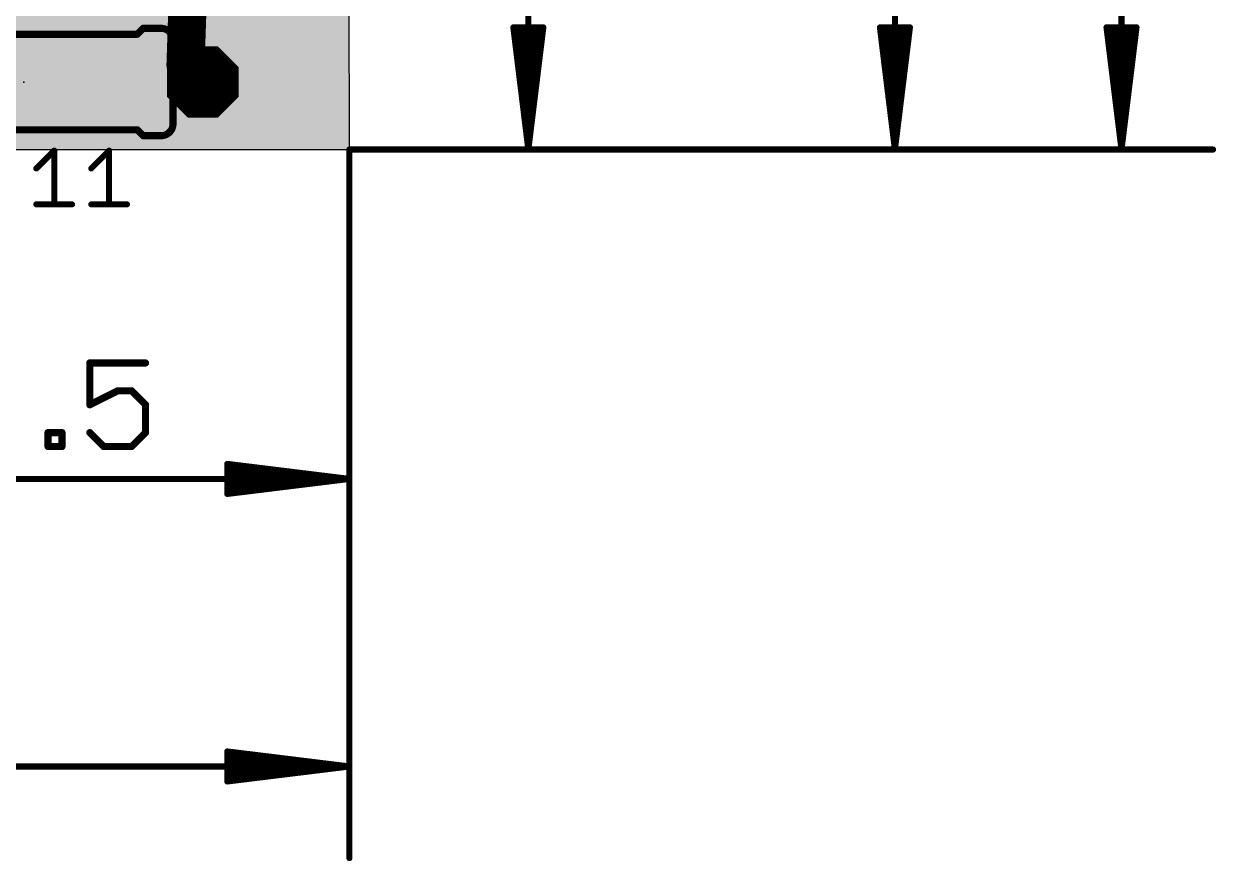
# Model space of a CAD drawing. Extents: x -0.24 to 4.18, y -0.6 to 2.96.
# Drawn here: x 3.177 to 4.176, y -0.596 to 0.105 of the extents above; entities that cross this region are included whole.
import ezdxf

# ---------------------------------------------------------------- set-up
doc = ezdxf.new("R2010")
doc.units = 0
for name, color, linetype in [('1', 22, 'CONTINUOUS'), ('17', 82, 'CONTINUOUS'), ('20', 7, 'CONTINUOUS'), ('207', 250, 'CONTINUOUS'), ('21', 253, 'CONTINUOUS'), ('23', 7, 'CONTINUOUS'), ('25', 253, 'CONTINUOUS'), ('29', 253, 'CONTINUOUS'), ('30', 253, 'CONTINUOUS'), ('44', 253, 'CONTINUOUS'), ('51', 253, 'CONTINUOUS')]:
    doc.layers.add(name, color=color, linetype=linetype)

# ---------------------------------------------------------------- blocks, each defined once
blk = doc.blocks.new('RECT')
blk.add_solid([(-0.5, -0.5), (0.5, -0.5), (-0.5, 0.5), (0.5, 0.5)])
blk = doc.blocks.new('OCTAGONP')
at = {"const_width": 0.5}
blk.add_lwpolyline([(-0.25, -0.103553), (-0.25, 0.103553), (-0.103553, 0.25), (0.103553, 0.25), (0.25, 0.103553), (0.25, -0.103553), (0.103553, -0.25), (-0.103553, -0.25), (-0.25, -0.103553), (-0.25, 0.103553)], dxfattribs=at)

msp = doc.modelspace()

# ---------------------------------------------------------------- linework, layer by layer
at = {"layer": '1'}
for points, const_width in [([(4.09716, 0), (4.09716, 2.55)], 0.005118), ([(3.90725, 0), (3.90725, 1.275)], 0.005118), ([(3.6, 0), (3.6, 1.1)], 0.005118), ([(3.31651, 0.18568), (3.31268, 0.07106)], 0.032), ([(3.6, 0), (3.587431, 0.102362)], 0.005118), ([(3.587431, 0.102362), (3.612569, 0.102362)], 0.005118), ([(3.6, 0), (3.589764, 0.102362)], 0.005118), ([(3.6, 0), (3.594882, 0.102362)], 0.005118), ([(3.612569, 0.102362), (3.6, 0)], 0.005118), ([(3.605118, 0.102362), (3.6, 0)], 0.005118), ([(3.610236, 0.102362), (3.6, 0)], 0.005118), ([(3.90725, 0), (3.894681, 0.102362)], 0.005118), ([(3.894681, 0.102362), (3.919819, 0.102362)], 0.005118), ([(3.90725, 0), (3.897014, 0.102362)], 0.005118), ([(3.90725, 0), (3.902132, 0.102362)], 0.005118), ([(3.919819, 0.102362), (3.90725, 0)], 0.005118), ([(3.912368, 0.102362), (3.90725, 0)], 0.005118), ([(3.917486, 0.102362), (3.90725, 0)], 0.005118), ([(4.09716, 0), (4.084592, 0.102362)], 0.005118), ([(4.084592, 0.102362), (4.109729, 0.102362)], 0.005118), ([(4.09716, 0), (4.086924, 0.102362)], 0.005118), ([(4.09716, 0), (4.092042, 0.102362)], 0.005118), ([(4.109729, 0.102362), (4.09716, 0)], 0.005118), ([(4.102278, 0.102362), (4.09716, 0)], 0.005118), ([(4.107396, 0.102362), (4.09716, 0)], 0.005118), ([(3.31268, 0.07106), (3.32717, 0.05657)], 0.032), ([(3.45, 0), (4.173932, 0)], 0.005118), ([(3.45, 0), (3.45, -0.593692)], 0.005118), ([(3.45, 0), (3.676772, 0)], 0.005118), ([(3.45, 0), (3.45, -0.352765)], 0.005118), ([(3.45, 0), (3.984022, 0)], 0.005118), ([(3.279122, -0.178815), (3.232416, -0.178815)], 0.006), ([(3.232416, -0.178815), (3.232416, -0.213845)], 0.006), ([(3.232416, -0.213845), (3.255769, -0.202168)], 0.006), ([(3.255769, -0.202168), (3.267446, -0.202168)], 0.006), ([(3.267446, -0.202168), (3.279122, -0.213845)], 0.006), ([(3.279122, -0.213845), (3.279122, -0.237198)], 0.006), ([(3.197426, -0.248875), (3.197426, -0.237198)], 0.006), ([(3.197426, -0.237198), (3.209103, -0.237198)], 0.006), ([(3.209103, -0.237198), (3.209103, -0.248875)], 0.006), ([(3.244092, -0.248875), (3.232416, -0.237198)], 0.006), ([(3.279122, -0.237198), (3.267446, -0.248875)], 0.006), ([(3.209103, -0.248875), (3.197426, -0.248875)], 0.006), ([(3.267446, -0.248875), (3.244092, -0.248875)], 0.006), ([(3.45, -0.275993), (3.347638, -0.263424)], 0.005118), ([(3.347638, -0.263424), (3.347638, -0.288562)], 0.005118), ([(3.45, -0.275993), (3.347638, -0.265757)], 0.005118), ([(3.45, -0.275993), (3.347638, -0.270875)], 0.005118), ([(2.95, -0.275993), (3.45, -0.275993)], 0.005118), ([(3.347638, -0.288562), (3.45, -0.275993)], 0.005118), ([(3.347638, -0.281111), (3.45, -0.275993)], 0.005118), ([(3.347638, -0.286229), (3.45, -0.275993)], 0.005118), ([(3.45, -0.51692), (3.347638, -0.504352)], 0.005118), ([(3.347638, -0.504352), (3.347638, -0.529489)], 0.005118), ([(3.45, -0.51692), (3.347638, -0.506684)], 0.005118), ([(3.45, -0.51692), (3.347638, -0.511802)], 0.005118), ([(2.25, -0.51692), (3.45, -0.51692)], 0.005118), ([(3.347638, -0.529489), (3.45, -0.51692)], 0.005118), ([(3.347638, -0.522038), (3.45, -0.51692)], 0.005118), ([(3.347638, -0.527156), (3.45, -0.51692)], 0.005118)]:
    msp.add_lwpolyline(points, dxfattribs=dict(at, const_width=const_width))
for points, const_width in [([(3.588701, 0.102518, 1), (3.586161, 0.102206)], 0.002559), ([(3.587431, 0.103642, 1), (3.587431, 0.101083)], 0.002559), ([(3.591037, 0.10249, 1), (3.588491, 0.102235)], 0.002559), ([(3.59616, 0.102426, 1), (3.593604, 0.102298)], 0.002559), ([(3.606396, 0.102298, 1), (3.60384, 0.102426)], 0.002559), ([(3.611509, 0.102235, 1), (3.608963, 0.10249)], 0.002559), ([(3.613839, 0.102206, 1), (3.611299, 0.102518)], 0.002559), ([(3.612569, 0.101083, 1), (3.612569, 0.103642)], 0.002559), ([(3.895951, 0.102518, 1), (3.893411, 0.102206)], 0.002559), ([(3.894681, 0.103642, 1), (3.894681, 0.101083)], 0.002559), ([(3.898287, 0.10249, 1), (3.895741, 0.102235)], 0.002559), ([(3.90341, 0.102426, 1), (3.900854, 0.102298)], 0.002559), ([(3.913646, 0.102298, 1), (3.91109, 0.102426)], 0.002559), ([(3.918759, 0.102235, 1), (3.916213, 0.10249)], 0.002559), ([(3.921089, 0.102206, 1), (3.918549, 0.102518)], 0.002559), ([(3.919819, 0.101083, 1), (3.919819, 0.103642)], 0.002559), ([(4.085862, 0.102518, 1), (4.083322, 0.102206)], 0.002559), ([(4.084592, 0.103642, 1), (4.084592, 0.101083)], 0.002559), ([(4.088197, 0.10249, 1), (4.085651, 0.102235)], 0.002559), ([(4.09332, 0.102426, 1), (4.090764, 0.102298)], 0.002559), ([(4.103556, 0.102298, 1), (4.101, 0.102426)], 0.002559), ([(4.10867, 0.102235, 1), (4.106123, 0.10249)], 0.002559), ([(4.110999, 0.102206, 1), (4.108459, 0.102518)], 0.002559), ([(4.109729, 0.101083, 1), (4.109729, 0.103642)], 0.002559), ([(3.318337, 0.076717, 1), (3.307023, 0.065404)], 0.016), ([(3.304684, 0.071328, 1), (3.320676, 0.070793)], 0.016), ([(3.321513, 0.050913, 1), (3.332827, 0.062227)], 0.016), ([(3.45128, 0, 1), (3.44872, 0)], 0.002559), ([(3.45128, 0, 1), (3.44872, 0)], 0.002559), ([(3.45, 0.00128, 1), (3.45, -0.00128)], 0.002559), ([(3.45, 0.00128, 1), (3.45, -0.00128)], 0.002559), ([(3.45, 0.00128, 1), (3.45, -0.00128)], 0.002559), ([(3.59873, 0.000156, 1), (3.60127, -0.000156)], 0.002559), ([(3.598727, 0.000127, 1), (3.601273, -0.000127)], 0.002559), ([(3.598722, 0.000064, 1), (3.601278, -0.000064)], 0.002559), ([(3.59872, 0, 1), (3.60128, 0)], 0.002559), ([(3.598722, -0.000064, 1), (3.601278, 0.000064)], 0.002559), ([(3.598727, -0.000127, 1), (3.601273, 0.000127)], 0.002559), ([(3.59873, -0.000156, 1), (3.60127, 0.000156)], 0.002559), ([(3.676772, -0.00128, 1), (3.676772, 0.00128)], 0.002559), ([(3.90598, 0.000156, 1), (3.90852, -0.000156)], 0.002559), ([(3.905977, 0.000127, 1), (3.908523, -0.000127)], 0.002559), ([(3.905972, 0.000064, 1), (3.908528, -0.000064)], 0.002559), ([(3.90597, 0, 1), (3.90853, 0)], 0.002559), ([(3.905972, -0.000064, 1), (3.908528, 0.000064)], 0.002559), ([(3.905977, -0.000127, 1), (3.908523, 0.000127)], 0.002559), ([(3.90598, -0.000156, 1), (3.90852, 0.000156)], 0.002559), ([(3.984022, -0.00128, 1), (3.984022, 0.00128)], 0.002559), ([(4.09589, 0.000156, 1), (4.09843, -0.000156)], 0.002559), ([(4.095887, 0.000127, 1), (4.098433, -0.000127)], 0.002559), ([(4.095882, 0.000064, 1), (4.098438, -0.000064)], 0.002559), ([(4.095882, -0.000064, 1), (4.098438, 0.000064)], 0.002559), ([(4.095881, 0, 1), (4.09844, 0)], 0.002559), ([(4.095887, -0.000127, 1), (4.098433, 0.000127)], 0.002559), ([(4.09589, -0.000156, 1), (4.09843, 0.000156)], 0.002559), ([(4.173932, -0.00128, 1), (4.173932, 0.00128)], 0.002559), ([(3.232416, -0.177315, 1), (3.232416, -0.180315)], 0.003), ([(3.233916, -0.178815, 1), (3.230916, -0.178815)], 0.003), ([(3.279122, -0.180315, 1), (3.279122, -0.177315)], 0.003), ([(3.255769, -0.200668, 1), (3.255769, -0.203668)], 0.003), ([(3.25644, -0.20351, 1), (3.255098, -0.200827)], 0.003), ([(3.268506, -0.201108, 1), (3.266385, -0.203229)], 0.003), ([(3.267446, -0.203668, 1), (3.267446, -0.200668)], 0.003), ([(3.231745, -0.212503, 1), (3.233087, -0.215187)], 0.003), ([(3.230916, -0.213845, 1), (3.233916, -0.213845)], 0.003), ([(3.280622, -0.213845, 1), (3.277622, -0.213845)], 0.003), ([(3.278062, -0.214906, 1), (3.280183, -0.212784)], 0.003), ([(3.198926, -0.237198, 1), (3.195926, -0.237198)], 0.003), ([(3.197426, -0.235698, 1), (3.197426, -0.238698)], 0.003), ([(3.210603, -0.237198, 1), (3.207603, -0.237198)], 0.003), ([(3.209103, -0.238698, 1), (3.209103, -0.235698)], 0.003), ([(3.233477, -0.236138, 1), (3.231355, -0.238259)], 0.003), ([(3.277622, -0.237198, 1), (3.280622, -0.237198)], 0.003), ([(3.280183, -0.238259, 1), (3.278062, -0.236138)], 0.003), ([(3.197426, -0.247375, 1), (3.197426, -0.250375)], 0.003), ([(3.195926, -0.248875, 1), (3.198926, -0.248875)], 0.003), ([(3.207603, -0.248875, 1), (3.210603, -0.248875)], 0.003), ([(3.209103, -0.250375, 1), (3.209103, -0.247375)], 0.003), ([(3.244092, -0.247375, 1), (3.244092, -0.250375)], 0.003), ([(3.243032, -0.249936, 1), (3.245153, -0.247814)], 0.003), ([(3.266385, -0.247814, 1), (3.268506, -0.249936)], 0.003), ([(3.267446, -0.250375, 1), (3.267446, -0.247375)], 0.003), ([(3.347794, -0.262154, 1), (3.347482, -0.264694)], 0.002559), ([(3.348917, -0.263424, 1), (3.346358, -0.263424)], 0.002559), ([(3.347765, -0.264484, 1), (3.34751, -0.26703)], 0.002559), ([(3.347702, -0.269597, 1), (3.347574, -0.272153)], 0.002559), ([(3.347574, -0.279833, 1), (3.347702, -0.282389)], 0.002559), ([(3.450156, -0.277263, 1), (3.449844, -0.274723)], 0.002559), ([(3.449844, -0.277263, 1), (3.450156, -0.274723)], 0.002559), ([(3.450127, -0.277266, 1), (3.449873, -0.27472)], 0.002559), ([(3.449873, -0.277266, 1), (3.450127, -0.27472)], 0.002559), ([(3.450064, -0.277271, 1), (3.449936, -0.274715)], 0.002559), ([(3.449936, -0.277271, 1), (3.450064, -0.274715)], 0.002559), ([(3.45, -0.277273, 1), (3.45, -0.274713)], 0.002559), ([(3.34751, -0.284956, 1), (3.347765, -0.287502)], 0.002559), ([(3.347482, -0.287292, 1), (3.347794, -0.289832)], 0.002559), ([(3.346358, -0.288562, 1), (3.348917, -0.288562)], 0.002559), ([(3.44872, -0.352765, 1), (3.45128, -0.352765)], 0.002559), ([(3.347794, -0.503082, 1), (3.347482, -0.505621)], 0.002559), ([(3.348917, -0.504352, 1), (3.346358, -0.504352)], 0.002559), ([(3.347765, -0.505411, 1), (3.34751, -0.507957)], 0.002559), ([(3.347702, -0.510524, 1), (3.347574, -0.51308)], 0.002559), ([(3.347574, -0.52076, 1), (3.347702, -0.523316)], 0.002559), ([(3.450156, -0.51819, 1), (3.449844, -0.51565)], 0.002559), ([(3.449844, -0.51819, 1), (3.450156, -0.51565)], 0.002559), ([(3.450127, -0.518193, 1), (3.449873, -0.515647)], 0.002559), ([(3.449873, -0.518193, 1), (3.450127, -0.515647)], 0.002559), ([(3.450064, -0.518198, 1), (3.449936, -0.515642)], 0.002559), ([(3.449936, -0.518198, 1), (3.450064, -0.515642)], 0.002559), ([(3.45, -0.5182, 1), (3.45, -0.515641)], 0.002559), ([(3.34751, -0.525883, 1), (3.347765, -0.528429)], 0.002559), ([(3.347482, -0.528219, 1), (3.347794, -0.530759)], 0.002559), ([(3.346358, -0.529489, 1), (3.348917, -0.529489)], 0.002559), ([(3.44872, -0.593692, 1), (3.45128, -0.593692)], 0.002559)]:
    msp.add_lwpolyline(points, format="xyb", dxfattribs=dict(at, const_width=const_width))
at = {"layer": '20'}
for p, q in [((3.45, 0), (3.44794, 2.55103)), ((0, 0), (3.45, 0))]:
    msp.add_line(p, q, dxfattribs=at)
at = {"layer": '21', "const_width": 0.006}
for points in [[(3.27217, 0.09657), (3.27717, 0.10157)], [(3.29217, 0.10157), (3.27717, 0.10157)], [(3.08217, 0.09657), (3.27217, 0.09657)], [(3.08217, 0.01657), (3.27217, 0.01657)], [(3.27217, 0.01657), (3.27717, 0.01157)], [(3.29217, 0.01157), (3.27717, 0.01157)]]:
    msp.add_lwpolyline(points, dxfattribs=at)
at = {"layer": '21'}
for points, const_width in [([(3.27717, 0.10307, 1), (3.27717, 0.10007)], 0.003), ([(3.278231, 0.10051, 1), (3.276109, 0.102631)], 0.003), ([(3.30217, 0.09157, 0.414214), (3.29217, 0.10157)], 0.006), ([(3.29217, 0.10307, 1), (3.29217, 0.10007)], 0.003), ([(3.29217, 0.10007, 1), (3.29217, 0.10307)], 0.003), ([(3.271109, 0.097631, 1), (3.273231, 0.09551)], 0.003), ([(3.27217, 0.09507, 1), (3.27217, 0.09807)], 0.003), ([(3.30067, 0.09157, 1), (3.30367, 0.09157)], 0.003), ([(3.29217, 0.01157, 0.414214), (3.30217, 0.02157)], 0.006), ([(3.30367, 0.02157, 1), (3.30067, 0.02157)], 0.003), ([(3.273231, 0.017631, 1), (3.271109, 0.01551)], 0.003), ([(3.27217, 0.01507, 1), (3.27217, 0.01807)], 0.003), ([(3.27717, 0.01307, 1), (3.27717, 0.01007)], 0.003), ([(3.276109, 0.01051, 1), (3.278231, 0.012631)], 0.003), ([(3.29217, 0.01307, 1), (3.29217, 0.01007)], 0.003), ([(3.29217, 0.01007, 1), (3.29217, 0.01307)], 0.003)]:
    msp.add_lwpolyline(points, format="xyb", dxfattribs=dict(at, const_width=const_width))
at = {"layer": '23'}
msp.add_point((3.17717, 0.05657), dxfattribs=at)
at = {"layer": '25', "const_width": 0.005}
for points in [[(3.187591, -0.015904), (3.202604, -0.000891)], [(3.202604, -0.000891), (3.202604, -0.04593)], [(3.233631, -0.015904), (3.248643, -0.000891)], [(3.248643, -0.000891), (3.248643, -0.04593)], [(3.187591, -0.04593), (3.217617, -0.04593)], [(3.233631, -0.04593), (3.263656, -0.04593)]]:
    msp.add_lwpolyline(points, dxfattribs=at)
at = {"layer": '25', "const_width": 0.0025}
for points in [[(3.203854, -0.000891, 1), (3.201354, -0.000891)], [(3.203488, -0.001775, 1), (3.20172, -0.000007)], [(3.249893, -0.000891, 1), (3.247393, -0.000891)], [(3.249527, -0.001775, 1), (3.24776, -0.000007)], [(3.186708, -0.01502, 1), (3.188475, -0.016788)], [(3.232747, -0.01502, 1), (3.234515, -0.016788)], [(3.187591, -0.04468, 1), (3.187591, -0.04718)], [(3.201354, -0.04593, 1), (3.203854, -0.04593)], [(3.217617, -0.04718, 1), (3.217617, -0.04468)], [(3.233631, -0.04468, 1), (3.233631, -0.04718)], [(3.247393, -0.04593, 1), (3.249893, -0.04593)], [(3.263656, -0.04718, 1), (3.263656, -0.04468)]]:
    msp.add_lwpolyline(points, format="xyb", dxfattribs=at)
at = {"layer": '44'}
msp.add_circle((3.32717, 0.05657), 0.016, dxfattribs=at)
at = {"layer": '51'}
for points, const_width in [([(3.30217, 0.09157), (3.30217, 0.02157)], 0.006), ([(3.32717, 0.05657), (3.31217, 0.05657)], 0.024)]:
    msp.add_lwpolyline(points, dxfattribs=dict(at, const_width=const_width))
for points, const_width in [([(3.30367, 0.09157, 1), (3.30067, 0.09157)], 0.003), ([(3.31217, 0.06257, 1), (3.31217, 0.05057)], 0.012), ([(3.32717, 0.05057, 1), (3.32717, 0.06257)], 0.012), ([(3.30067, 0.02157, 1), (3.30367, 0.02157)], 0.003)]:
    msp.add_lwpolyline(points, format="xyb", dxfattribs=dict(at, const_width=const_width))

# ---------------------------------------------------------------- block references
at = {"layer": '17', "xscale": 0.052, "yscale": 0.052, "rotation": 180}
msp.add_blockref('OCTAGONP', (3.32717, 0.05657), dxfattribs=at)
msp.add_blockref('OCTAGONP', (3.32717, 0.05657), dxfattribs=at)
at = {"layer": '207', "xscale": 1.2, "yscale": 1.1}
msp.add_blockref('RECT', (2.85, 0.55), dxfattribs=at)
at = {"layer": '29', "xscale": 0.06, "yscale": 0.06, "rotation": 180}
msp.add_blockref('OCTAGONP', (3.32717, 0.05657), dxfattribs=at)
at = {"layer": '30', "xscale": 0.06, "yscale": 0.06, "rotation": 180}
msp.add_blockref('OCTAGONP', (3.32717, 0.05657), dxfattribs=at)
at = {"layer": '51', "xscale": 0.01, "yscale": 0.024, "rotation": 180}
msp.add_blockref('RECT', (3.30717, 0.05657), dxfattribs=at)

doc.saveas('drawing.dxf')
